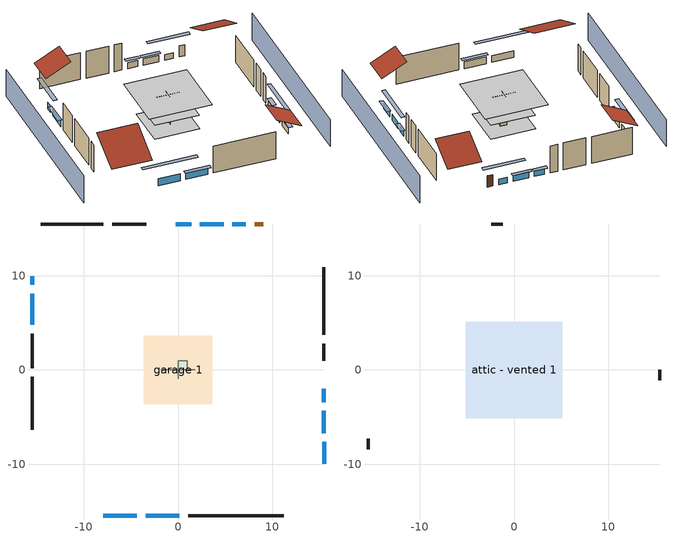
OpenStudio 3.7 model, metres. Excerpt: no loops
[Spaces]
garage 1
 floor foundation (Slab1 construction): -3.66,-3.66 -3.66,3.66 3.66,3.66 3.66,-3.66 z0
 wall outside (Wall1 construction): -15.5,3.85 -15.5,0.19 z0:4.88
 wall outside (Wall2 construction): -3.35,15.5 -7,15.5 z0:4.88
 wall outside (Wall12 construction): 15.5,0.97 15.5,2.8 z0:4.88
 wall to conditioned space 1 (Wall5 construction Reversed): -1.83,0 1.83,0 z0:4.88
 wall to conditioned space 1 (Wall6 construction Reversed): 0,-0.91 0,0.91 z0:4.88
conditioned space 1
 floor to garage 1 (Floor2 construction): -3.66,-3.66 -3.66,3.66 3.66,3.66 3.66,-3.66 z0
 floor foundation (Slab2 construction): -3.61,-3.61 -3.61,3.61 3.61,3.61 3.61,-3.61 z0
 floor adiabatic (AdiabaticFloorConstruction): -3.61,-3.61 -3.61,3.61 3.61,3.61 3.61,-3.61 z2.44
 wall outside (Wall3 construction): 1.07,-15.5 11.2,-15.5 z0:4.88
 wall outside (Wall4 construction): -15.5,-0.73 -15.5,-6.36 z0:4.88
 wall outside (Wall7 construction): -7.93,15.5 -14.57,15.5 z0:4.88
 wall outside (Wall8 construction): 15.5,3.73 15.5,10.91 z0:4.88
 wall outside (AdiabaticWallConstruction): -7.93,-15.5 -4.36,-15.5 / -3.43,-15.5 0.14,-15.5 z0:1.22; -15.5,9.96 -15.5,9.05 z0:1.19; -15.5,8.12 -15.5,4.78 / 4.85,15.5 2.31,15.5 z0:1.13; 7.2,15.5 5.77,15.5 z0:0.98; 1.38,15.5 -0.26,15.5 z0:1.1; 15.5,-6.69 15.5,-4.35 / 15.5,-9.96 15.5,-7.62 z0:1.04; 15.5,-3.42 15.5,-2.01 z0:0.95
 wall outside (AdiabaticWallConstruction 1): 9.04,15.5 8.12,15.5 z0:2.03
 window (WindowConstruction): -7.93,-15.5 -4.36,-15.5 z0:1.22
 window (WindowConstruction 1): -3.43,-15.5 0.14,-15.5 z0:1.22
 window (WindowConstruction 2): -15.5,9.96 -15.5,9.05 z0:1.19
 window (WindowConstruction 3): -15.5,8.12 -15.5,4.78 z0:1.13
 window (WindowConstruction 4): 7.19,15.5 5.77,15.5 z0:0.98
 window (WindowConstruction 5): 4.85,15.5 2.31,15.5 z0:1.13
 window (WindowConstruction 6): 1.38,15.5 -0.25,15.5 z0:1.1
 window (WindowConstruction 7): 15.5,-6.69 15.5,-4.35 z0:1.04
 window (WindowConstruction 8): 15.5,-3.42 15.5,-2.01 z0:0.94
 window (WindowConstruction 9): 15.5,-9.96 15.5,-7.62 z0:1.04
 door (Door): 9.04,15.5 8.12,15.5 z0:2.03
 ceiling adiabatic (AdiabaticFloorConstruction): 3.61,-3.61 3.61,3.61 -3.61,3.61 -3.61,-3.61 z2.44
central ac and furnace airloop ret air space
 floor adiabatic (AdiabaticConst): 0,0 0,1 1,1 1,0 z0
 wall adiabatic (AdiabaticConst): 0,1 0,0 1,0 1,1 0,1 z0:1
 ceiling adiabatic (AdiabaticConst): 1,0 1,1 0,1 0,0 z1
attic - vented 1
 floor to conditioned space 1 (Floor1 construction Reversed): -5.14,-5.14 -5.14,5.14 5.14,5.14 5.14,-5.14 z4.88
 wall outside (Wall9 construction): -15.5,-7.29 -15.5,-8.41 z0:4.88
 wall outside (Wall10 construction): 15.5,-1.08 15.5,0.05 z0:4.88
 wall outside (Wall11 construction): -1.18,15.5 -2.42,15.5 z0:4.88
 roof outside (Roof1 construction): -8.86,-15.5,4.88 -8.86,-9.56,7.85 -15.5,-9.56,7.85 -15.5,-15.5,4.88
 roof outside (Roof2 construction): -15.5,10.89,4.88 -11.38,10.89,6.94 -11.38,15.5,6.94 -15.5,15.5,4.88
 roof outside (Roof3 construction): 15.5,-10.89,4.88 11.38,-10.89,6.94 11.38,-15.5,6.94 15.5,-15.5,4.88
 roof outside (Roof4 construction): 9.97,15.5,4.88 9.97,10.55,7.35 15.5,10.55,7.35 15.5,15.5,4.88
shading: 20.07,-15.5 20.07,15.5 / -20.07,15.5 -20.07,-15.5 z0:4.88; -1.62,-15.5 -10.68,-15.5 -10.68,-16.11 -1.62,-16.11 z3.96; 0.45,-15.5 -3.73,-15.5 -3.73,-16.11 0.45,-16.11 z1.52; -15.5,6.3 -15.5,12.7 -16.11,12.7 -16.11,6.3 z3.93; -15.5,4.48 -15.5,8.42 -16.11,8.42 -16.11,4.48 z1.43; 3.03,15.5 9.94,15.5 9.94,16.11 3.03,16.11 z3.72; 2,15.5 5.15,15.5 5.15,16.11 2,16.11 z1.43; -0.56,15.5 1.68,15.5 1.68,16.11 -0.56,16.11 z1.4; 15.5,-1.61 15.5,-9.44 16.11,-9.44 16.11,-1.61 z3.78; 15.5,-1.7 15.5,-3.73 16.11,-3.73 16.11,-1.7 z1.25; 15.5,-7.32 15.5,-10.27 16.11,-10.27 16.11,-7.32 z1.34
[Site]
Tallahassee Regional Ap  Isis_FL_USA: Latitude {deg}=30.38; Longitude {deg}=-84.37; Time Zone {hr}=-5; Elevation {m}=21; Terrain=Suburbs
[Site:GroundTemperature:Shallow]
16.3547, 15.0593, 14.9556, 15.5703, 18.038, 20.4943, 22.6237, 23.9727, 24.0873, 22.9901, 20.915, 18.5341
[Site:WaterMainsTemperature]
Calculation Method=Schedule; Temperature Schedule=mains temperature schedule
[Building]
Building 1
[Material] Roughness=Rough
Name | Thickness {m} | Conductivity {W/m-K} | Density {kg/m3} | Specific Heat {J/kg-K} | Thermal Absorptance | Solar Absorptance | Visible Absorptance
asphalt or fiberglass shingles | 0.00635 | 0.162714 | 1121.4 | 1465.45 | 0.9 | 0.85 | 0.85
roof rigid ins | 0.00281632 | 0.029427 | 32.04 | 1214.23 | 0.9 | 0.7 | 0.7
osb sheathing 0.5 in. | 0.0127 | 0.115458 | 512.64 | 1214.23 | 0.9 | 0.6 | 0.6
wood siding | 0.0254 | 0.102417 | 544.68 | 1172.36 | 0.9 | 0.85 | 0.85
osb sheathing 0.5 in. 1 | 0.0127 | 0.115458 | 512.64 | 1214.23 | 0.9 | 0.7 | 0.7
wall stud and cavity | 0.1397 | 0.727959 | 139.0536 | 1170.24 | 0.9 | 0.6 | 0.6
wall stud and cavity 1 | 0.1397 | 0.0782429 | 139.0536 | 1170.24 | 0.9 | 0.7 | 0.7
gypsum board | 0.0127 | 0.160291 | 801 | 837.4 | 0.9 | 0.6 | 0.6
wall rigid ins; wall rigid ins 1; interior horizontal ins; interior horizontal ins 1 | 0.051816 | 0.029427 | 32.04 | 1214.23
wall stud and cavity 2 | 0.1397 | 0.744709 | 139.0536 | 1170.24 | 0.9 | 0.7 | 0.7
ceiling loosefill ins | 0.254 | 0.0480833 | 16.02 | 1046.75 | 0.9 | 0.7 | 0.7
ceiling stud and cavity | 0.1397 | 0.104117 | 65.682 | 1177.47 | 0.9 | 0.7 | 0.7
floor stud and cavity | 0.1397 | 0.923637 | 92.3553 | 1139.71 | 0.9 | 0.7 | 0.7
osb sheathing 0.75 in. | 0.01905 | 0.115458 | 512.64 | 1214.23 | 0.9 | 0.7 | 0.7
floor covering | 0.0127 | 0.0433444 | 54.468 | 1339.84 | 0.9 | 0.6 | 0.6
interior vertical ins; interior vertical ins 1 | 0.025908 | 0.029427 | 32.04 | 1214.23
concrete 4.0 in. | 0.1016 | 1.803125 | 2242.8 | 837.4 | 0.9 | 0.7 | 0.7
floor covering 1 | 0.0127 | 0.0450781 | 54.468 | 1339.84 | 0.9 | 0.9 | 0.9
wood siding 1; wood siding 2 | 0.0254 | 0.102417 | 544.68 | 1172.36
wall rigid ins 2; floor rigid ins | 0.512978 | 0.029427 | 32.04 | 1214.23 | 0.9 | 0.7 | 0.7
wall stud and cavity 3 | 0.0889 | 0.380278 | 52.3479 | 1209.89 | 0.9 | 0.7 | 0.7
door material | 0.04445 | 0.0612267 | 512.64 | 1214.23 | 0.9 | 0.7 | 0.7
floor stud and cavity 1 | 0.1397 | 1.75129 | 37.0049 | 1207.88 | 0.9 | 0.7 | 0.7
wall stud and cavity 4 | 0.0889 | 0.391764 | 83.0341 | 1211.67 | 0.9 | 0.7 | 0.7
furniture material conditioned space 1; furniture material garage 1 | 0.1524 | 0.115458 | 640.8 | 1214.23 | 0.9 | 0.6 | 0.6
[Construction]
Roof1 construction; Roof2 construction; Roof3 construction; Roof4 construction: asphalt or fiberglass shingles, roof rigid ins, osb sheathing 0.5 in.
Wall1 construction; Wall2 construction; Wall9 construction; Wall10 construction; Wall11 construction; Wall12 construction: wood siding, osb sheathing 0.5 in. 1, wall stud and cavity
Wall3 construction; Wall4 construction; Wall7 construction; Wall8 construction: wood siding, osb sheathing 0.5 in. 1, wall stud and cavity 1, gypsum board
Wall5 construction Reversed: gypsum board, wall stud and cavity 2, osb sheathing 0.5 in. 1, wall rigid ins
Wall6 construction Reversed: gypsum board, wall stud and cavity 2, osb sheathing 0.5 in. 1, wall rigid ins 1
Floor1 construction Reversed: gypsum board, ceiling stud and cavity, ceiling loosefill ins
Floor2 construction: floor stud and cavity, osb sheathing 0.75 in., floor covering
Slab1 construction: concrete 4.0 in.
Slab2 construction: concrete 4.0 in., floor covering 1
WindowConstruction; WindowConstruction 1; WindowConstruction 2; WindowConstruction 3; WindowConstruction 4; WindowConstruction 5; WindowConstruction 6; WindowConstruction 7; WindowConstruction 8; WindowConstruction 9: WindowMaterial
AdiabaticWallConstruction: wood siding 1, wall rigid ins 2, wall stud and cavity 3, gypsum board
Door: door material
AdiabaticWallConstruction 1: wood siding 2, wall rigid ins 2, wall stud and cavity 3, gypsum board
AdiabaticFloorConstruction: floor stud and cavity 1, floor rigid ins, osb sheathing 0.75 in., floor covering
PartitionWallConstruction: gypsum board, wall stud and cavity 4, gypsum board
furniture construction conditioned space 1: furniture material conditioned space 1
furniture construction garage 1: furniture material garage 1
AdiabaticConst: Adiabatic
[WindowMaterial:SimpleGlazingSystem]
WindowMaterial: U-Factor {W/m2-K}=6.58648; Solar Heat Gain Coefficient=0.76
[Material:NoMass]
Adiabatic: Roughness=Rough; Thermal Resistance {m2-K/W}=176.1
[ThermalZone] Multiplier=1; Use Ideal Air Loads=No
Name | Volume {m3} | Thermostat
conditioned space | 384.656 | conditioned space temperature setpoint
attic - vented | 80.9188
garage | 130.484
central ac and furnace airloop ret air zone | 1
[Sizing:Zone] Zone Cooling Design Supply Air Temperature Input Method=SupplyAirTemperature; Zone Cooling Design Supply Air Temperature {C}=14; Zone Cooling Design Supply Air Temperature Difference {deltaC}=11.11; Zone Heating Design Supply Air Temperature Input Method=SupplyAirTemperature; Zone Heating Design Supply Air Temperature {C}=40; Zone Heating Design Supply Air Temperature Difference {deltaC}=11.11; Zone Cooling Design Supply Air Humidity Ratio {kg-H2O/kg-air}=0.0085; Zone Heating Design Supply Air Humidity Ratio {kg-H2O/kg-air}=0.008; Cooling Design Air Flow Method=DesignDay; Heating Design Air Flow Method=DesignDay; Account for Dedicated Outdoor Air System=No; Dedicated Outdoor Air System Control Strategy=NeutralSupplyAir; Dedicated Outdoor Air Low Setpoint Temperature for Design {C}=autosize; Dedicated Outdoor Air High Setpoint Temperature for Design {C}=autosize; Zone Load Sizing Method=Sensible Load Only No Latent Load; Zone Latent Cooling Design Supply Air Humidity Ratio Input Method=HumidityRatioDifference; Zone Cooling Design Supply Air Humidity Ratio Difference {kgWater/kgDryAir}=0.005; Zone Latent Heating Design Supply Air Humidity Ratio Input Method=HumidityRatioDifference; Zone Humidification Design Supply Air Humidity Ratio Difference {kgWater/kgDryAir}=0.005
attic - vented; central ac and furnace airloop ret air zone
[Space] Building Unit=Building Unit 1
Name | Thermal Zone | Volume {m3}
conditioned space 1 | conditioned space | 384.656
attic - vented 1 | attic - vented | 80.9188
garage 1 | garage | 130.484
central ac and furnace airloop ret air space | central ac and furnace airloop ret air zone
[ThermostatSetpoint:DualSetpoint]
conditioned space temperature setpoint: Heating Setpoint Temperature Schedule=heating setpoint; Cooling Setpoint Temperature Schedule=cooling setpoint
[Foundation:Kiva] Interior Horizontal Insulation Depth {m}=0; Interior Horizontal Insulation Width {m}=0.6096; Interior Vertical Insulation Depth {m}=0.1016; Wall Height Above Grade {m}=0.1016; Wall Depth Below Slab {m}=0.2032
Name | Initial Indoor Air Temperature {C} | Interior Horizontal Insulation Material | Interior Vertical Insulation Material
Foundation Kiva 1 | 16.3431 | interior horizontal ins | interior vertical ins
Foundation Kiva 2 | 22.2222 | interior horizontal ins 1 | interior vertical ins 1
[Foundation:Kiva:Settings]
Soil Conductivity {W/m-K}=1.9041; Soil Density {kg/m3}=1842.3; Soil Specific Heat {J/kg-K}=418.7; Ground Solar Absorptivity=0.9; Ground Thermal Absorptivity=0.9; Ground Surface Roughness {m}=0.03; Far-Field Width {m}=40; Deep-Ground Boundary Condition=ZeroFlux; Deep-Ground Depth {m}=40; Minimum Cell Dimension {m}=0.2; Maximum Cell Growth Coefficient=3; Simulation Timestep=Timestep
[SurfaceProperty:ExposedFoundationPerimeter] Exposed Perimeter Calculation Method=TotalExposedPerimeter
Name | Total Exposed Perimeter {m}
Slab1 | 18.288
Slab2 | 26.09088
[SurfaceProperty:IncidentSolarMultiplier] Incident Solar Multiplier=1; Incident Solar Multiplier Schedule=trans schedule winter=0.85 summer=0.7
Window1; Window2; Window3; Window4; Window5; Window6; Window7; Window8; Window9; Window10
[InternalMass:Definition] Design Level Calculation Method=SurfaceArea
Name | Construction | Surface Area {m2}
partition wall mass | PartitionWallConstruction | 157.749
furniture mass conditioned space 1 | furniture construction conditioned space 1 | 63.0997
furniture mass garage 1 | furniture construction garage 1 | 5.35122
[InternalMass] Multiplier=1
Name | Internal Mass Definition | Space or SpaceType
partition wall mass | partition wall mass | conditioned space 1
furniture mass conditioned space 1 | furniture mass conditioned space 1 | conditioned space 1
furniture mass garage 1 | furniture mass garage 1 | garage 1
[External:File]
External File 1: File=in.schedules.csv
[People:Definition]
occupants: Number of People Calculation Method=People; Number of People {people}=5; Fraction Radiant=0.314171; Sensible Heat Fraction=0.56303; Carbon Dioxide Generation Rate {m3/s-W}=0; Enable ASHRAE 55 Comfort Warnings=No; Mean Radiant Temperature Calculation Type=ZoneAveraged
[People]
occupants: People Definition=occupants; Space or SpaceType=conditioned space 1; Number of People Schedule=occupants; Activity Level Schedule=occupants activity schedule; Multiplier=1
[Fan:SystemModel]
central ac and furnace supply fan: Availability Schedule=Always On Discrete; Design Maximum Air Flow Rate {m3/s}=0.48233; Speed Control Method=Discrete; Electric Power Minimum Flow Rate Fraction=0.2; Design Pressure Rise {Pa}=595.935; Motor Efficiency=1; Motor In Air Stream Fraction=1; Design Electric Power Consumption {W}=autosize; Design Power Sizing Method=TotalEfficiencyAndPressure; Electric Power Per Unit Flow Rate {W/(m3/s)}=840; Electric Power Per Unit Flow Rate Per Unit Pressure {W-s/m3-Pa}=1.66667; Fan Total Efficiency=0.75; Motor Loss Radiative Fraction=0; Speed Flow Fraction 1=0.97456; Speed Electric Power Fraction 1=0.9256; Speed Flow Fraction 2=1; Speed Electric Power Fraction 2=1
[EnergyManagementSystem:Sensor]
Name | Output Variable or Output Meter Index Key | Output Variable or Output Meter
central_ac_and_furnace_supply_fan_s; central_ac_and_furnace_supply_fan_s_1 | central ac and furnace supply fan | Fan Electricity Energy
cool_season | cooling season schedule | Schedule Value
out_pb_s |  | Site Outdoor Air Barometric Pressure
out_wt_s |  | Site Outdoor Air Humidity Ratio
site_vw_s |  | Site Wind Speed
central_ac_and_furnace_airloop_Fan_RTF_s | central ac and furnace supply fan | Fan Runtime Fraction Speed 1
central_ac_and_furnace_airloop_Fan_RTF_s_1 | central ac and furnace supply fan | Fan Runtime Fraction Speed 2
central_ac_and_furnace_airloop_AH_MFR_s | Node 8 | System Node Mass Flow Rate
central_ac_and_furnace_airloop_AH_VFR_s | Node 8 | System Node Current Density Volume Flow Rate
central_ac_and_furnace_airloop_AH_Tout_s | Node 8 | System Node Temperature
central_ac_and_furnace_airloop_AH_Wout_s | Node 8 | System Node Humidity Ratio
[ElectricEquipment:Definition] Design Level Calculation Method=EquipmentLevel
Name | Design Level {W} | Fraction Latent | Fraction Radiant | Fraction Lost
ceiling fan | 30.7348 | 0 | 0.558 | 0
clothes washer | 256.394 | 0.03 | 0.162 | 0.7
clothes dryer | 6620.23 | 0.015 | 0.081 | 0.85
dishwasher | 708.431 | 0.3 | 0.18 | 0.4
fridge | 68.1859 | 0 | 0.6 | 0
cooking range | 1128.97 | 0.08 | 0.432 | 0.2
misc plug loads | 1397.02 | 0.021 | 0.558 | 0.049
misc permanent spa pump | 525.09 | 0 | 0 | 1
whole house fan; mech vent house fan | 0 | 0 | 0 | 1
mech vent house fan cfis | 0 | 0 | 0 | 0
mech vent range fan 0; mech vent bath fan 0 | 30 | 0 | 0 | 1
[ElectricEquipment] Space or SpaceType=conditioned space 1
Name | Electric Equipment Definition | Schedule
ceiling fan | ceiling fan | ceiling_fan
clothes washer | clothes washer | clothes_washer
clothes dryer | clothes dryer | clothes_dryer
dishwasher | dishwasher | dishwasher
fridge | fridge | fridge schedule
cooking range | cooking range | cooking_range
misc plug loads | misc plug loads | plug_loads_other
misc permanent spa pump | misc permanent spa pump | misc permanent spa pump schedule
whole house fan | whole house fan | Always On Discrete
mech vent house fan | mech vent house fan | mech vent house fan schedule
mech vent house fan cfis | mech vent house fan cfis | mech vent house fan cfis schedule
mech vent range fan 0 | mech vent range fan 0 | mech vent range fan 0 schedule
mech vent bath fan 0 | mech vent bath fan 0 | mech vent bath fan 0 schedule
[OtherEquipment:Definition] Design Level Calculation Method=EquipmentLevel
Name | Design Level {W} | Fraction Latent | Fraction Radiant | Fraction Lost
water heater energy adjustment1 | 0.01 | 0 | 0 | 1
water sensible | -1632.21 | 0 | 0.6 | 0
water latent | 1656.15 | 1 | 0 | 0
misc permanent spa heater | 1140.11 | 0 | 0 | 1
central_ac_and_furnace_airloop_0_SupSensLkToCond equip; central_ac_and_furnace_airloop_0_SupCondToLv equip; central_ac_and_furnace_airloop_0_RetCondToRP equip; central_ac_and_furnace_airloop_0_RetSensLkToRP equip; central_ac_and_furnace_airloop_0_SupCondToDZ equip; central_ac_and_furnace_airloop_0_RetCondToDZ equip; central_ac_and_furnace_airloop_0_SupSensLkToDZ equip; mech vent house fan sensible load equip | 0 | 0 | 0 | 0
central_ac_and_furnace_airloop_0_SupLatLkToCond equip; central_ac_and_furnace_airloop_0_RetLatLkToRP equip; central_ac_and_furnace_airloop_0_SupLatLkToDZ equip; mech vent house fan latent load equip | 0 | 1 | 0 | 0
[OtherEquipment]
Name | Other Equipment Definition | Space or SpaceType | Schedule | Fuel Type
water heater energy adjustment1 | water heater energy adjustment1 | garage 1 | Always On Discrete | NaturalGas
water sensible | water sensible | conditioned space 1 | hot_water_fixtures | None
water latent | water latent | conditioned space 1 | hot_water_fixtures | None
misc permanent spa heater | misc permanent spa heater | conditioned space 1 | misc permanent spa heater schedule | NaturalGas
central_ac_and_furnace_airloop_0_SupSensLkToCond equip | central_ac_and_furnace_airloop_0_SupSensLkToCond equip | conditioned space 1 | Always On Discrete | None
central_ac_and_furnace_airloop_0_SupLatLkToCond equip | central_ac_and_furnace_airloop_0_SupLatLkToCond equip | conditioned space 1 | Always On Discrete | None
central_ac_and_furnace_airloop_0_SupCondToLv equip | central_ac_and_furnace_airloop_0_SupCondToLv equip | conditioned space 1 | Always On Discrete | None
central_ac_and_furnace_airloop_0_RetCondToRP equip | central_ac_and_furnace_airloop_0_RetCondToRP equip | central ac and furnace airloop ret air space | Always On Discrete | None
central_ac_and_furnace_airloop_0_RetSensLkToRP equip | central_ac_and_furnace_airloop_0_RetSensLkToRP equip | central ac and furnace airloop ret air space | Always On Discrete | None
central_ac_and_furnace_airloop_0_RetLatLkToRP equip | central_ac_and_furnace_airloop_0_RetLatLkToRP equip | central ac and furnace airloop ret air space | Always On Discrete | None
central_ac_and_furnace_airloop_0_SupCondToDZ equip | central_ac_and_furnace_airloop_0_SupCondToDZ equip | attic - vented 1 | Always On Discrete | None
central_ac_and_furnace_airloop_0_RetCondToDZ equip | central_ac_and_furnace_airloop_0_RetCondToDZ equip | attic - vented 1 | Always On Discrete | None
central_ac_and_furnace_airloop_0_SupSensLkToDZ equip | central_ac_and_furnace_airloop_0_SupSensLkToDZ equip | attic - vented 1 | Always On Discrete | None
central_ac_and_furnace_airloop_0_SupLatLkToDZ equip | central_ac_and_furnace_airloop_0_SupLatLkToDZ equip | attic - vented 1 | Always On Discrete | None
mech vent house fan sensible load equip | mech vent house fan sensible load equip | conditioned space 1 | Always On Discrete | None
mech vent house fan latent load equip | mech vent house fan latent load equip | conditioned space 1 | Always On Discrete | None
[EnergyManagementSystem:Actuator]
Name | Actuated Component | Actuated Component Type | Actuated Component Control Type | Zone or Space
water_heater_ec_adj_act | water heater energy adjustment1 | OtherEquipment | Power Level | garage 1
central_ac_and_furnace_airloop_0_SupSensLkToCond_equip_act | central_ac_and_furnace_airloop_0_SupSensLkToCond equip | OtherEquipment | Power Level | conditioned space 1
central_ac_and_furnace_airloop_0_SupLatLkToCond_equip_act | central_ac_and_furnace_airloop_0_SupLatLkToCond equip | OtherEquipment | Power Level | conditioned space 1
central_ac_and_furnace_airloop_0_SupCondToLv_equip_act | central_ac_and_furnace_airloop_0_SupCondToLv equip | OtherEquipment | Power Level | conditioned space 1
central_ac_and_furnace_airloop_0_RetCondToRP_equip_act | central_ac_and_furnace_airloop_0_RetCondToRP equip | OtherEquipment | Power Level | central ac and furnace airloop ret air space
central_ac_and_furnace_airloop_0_RetSensLkToRP_equip_act | central_ac_and_furnace_airloop_0_RetSensLkToRP equip | OtherEquipment | Power Level | central ac and furnace airloop ret air space
central_ac_and_furnace_airloop_0_RetLatLkToRP_equip_act | central_ac_and_furnace_airloop_0_RetLatLkToRP equip | OtherEquipment | Power Level | central ac and furnace airloop ret air space
central_ac_and_furnace_airloop_0_SupCondToDZ_equip_act | central_ac_and_furnace_airloop_0_SupCondToDZ equip | OtherEquipment | Power Level | attic - vented 1
central_ac_and_furnace_airloop_0_RetCondToDZ_equip_act | central_ac_and_furnace_airloop_0_RetCondToDZ equip | OtherEquipment | Power Level | attic - vented 1
central_ac_and_furnace_airloop_0_SupSensLkToDZ_equip_act | central_ac_and_furnace_airloop_0_SupSensLkToDZ equip | OtherEquipment | Power Level | attic - vented 1
central_ac_and_furnace_airloop_0_SupLatLkToDZ_equip_act | central_ac_and_furnace_airloop_0_SupLatLkToDZ equip | OtherEquipment | Power Level | attic - vented 1
whole_house_fan_act | whole house fan | ElectricEquipment | Electricity Rate | conditioned space 1
mech_vent_house_fan_cfis_act | mech vent house fan cfis | ElectricEquipment | Electricity Rate | conditioned space 1
mech_vent_house_fan_sensible_load_equip_act | mech vent house fan sensible load equip | OtherEquipment | Power Level | conditioned space 1
mech_vent_house_fan_latent_load_equip_act | mech vent house fan latent load equip | OtherEquipment | Power Level | conditioned space 1
[WaterUse:Equipment:Definition]
Name | Peak Flow Rate {m3/s}
clothes washer | 1.1756e-05
dishwasher | 8.78591e-06
[Lights:Definition] Design Level Calculation Method=LightingLevel; Fraction Radiant=0.6; Fraction Visible=0.2; Return Air Fraction=0
Name | Lighting Level {W}
interior lighting | 334.509
garage lighting | 13.4354
[Lights] Fraction Replaceable=1
Name | Lights Definition | Space or SpaceType | Schedule
interior lighting | interior lighting | conditioned space 1 | lighting_interior
garage lighting | garage lighting | garage 1 | lighting_garage
[Exterior:Lights:Definition]
exterior lighting: Design Level {W}=16.7137
[Exterior:Lights]
exterior lighting: Exterior Lights Definition=exterior lighting; Schedule=exterior lighting schedule
[ZoneMixing] Schedule=Always On Continuous; Design Flow Rate Calculation Method=Flow/Zone; Design Flow Rate {m3/s}=0
Name | Zone or Space | Source Zone or Space
central_ac_and_furnace_airloop_0_ZoneMixDZToCond mix | conditioned space | attic - vented
central_ac_and_furnace_airloop_0_ZoneMixCondToDZ mix; whole house fan mix | attic - vented | conditioned space
[SpaceInfiltration:DesignFlowRate] Space or SpaceType=conditioned space 1; Schedule=Always On Discrete; Design Flow Rate Calculation Method=Flow/Space; Design Flow Rate {m3/s}=0
natural vent flow; whole house fan flow; infil flow
[SpaceInfiltration:EffectiveLeakageArea] Schedule=Always On Discrete
Name | Space or SpaceType | Effective Air Leakage Area {cm2} | Stack Coefficient | Wind Coefficient
infil|garage 1 | garage 1 | 543.675 | 0.000258295 | 6.19542e-05
infil|attic - vented 1 | attic - vented 1 | 3520.67 | 0.000545623 | 4.38393e-05
[BuildingUnit]
Building Unit 1
[Schedule:Ruleset]
Name | Default Day Schedule
heating setpoint | heating setpoint default day
cooling setpoint | cooling setpoint default day
trans schedule winter=0.85 summer=0.7 | trans schedule winter=0.85 summer=0.7 default day
fridge schedule | fridge schedule default day
exterior lighting schedule | exterior lighting schedule default day
misc permanent spa heater schedule | misc permanent spa heater schedule default day
misc permanent spa pump schedule | misc permanent spa pump schedule default day
mech vent range fan 0 schedule | mech vent range fan 0 schedule default day
mech vent bath fan 0 schedule | mech vent bath fan 0 schedule default day
[Schedule:Day]
heating setpoint default day; cooling setpoint default day; trans schedule winter=0.85 summer=0.7 default day; fridge schedule default day; exterior lighting schedule default day; misc permanent spa heater schedule default day; misc permanent spa pump schedule default day; mech vent range fan 0 schedule default day; mech vent bath fan 0 schedule default day: 24, 0, 0
heating setpoint allday1: 1, 0, 22.2222, 10, 0, 20.5556, 12, 0, 21.6667, 24, 0, 22.2222
cooling setpoint allday1: 3, 0, 22.2222, 10, 0, 21.1111, 12, 0, 21.6667, 24, 0, 22.2222
trans schedule winter=0.85 summer=0.7 allday1; trans schedule winter=0.85 summer=0.7 allday335: 24, 0, 0.85
trans schedule winter=0.85 summer=0.7 allday60: 24, 0, 0.7
fridge schedule allday1; fridge schedule allday12: 1, 0, 0.610949, 2, 0, 0.595675, 3, 0, 0.580401, 4, 0, 0.565128, 6, 0, 0.549854, 7, 0, 0.580401, 8, 0, 0.610949, 10, 0, 0.626223, 12, 0, 0.610949, 15, 0, 0.641496, 16, 0, 0.626223, 17, 0, 0.672044, 18, 0, 0.733139, 19, 0, 0.763686, 20, 0, 0.733139, 21, 0, 0.717865, 22, 0, 0.702591, 23, 0, 0.672044, 24, 0, 0.626223
fridge schedule allday2: 1, 0, 0.609489, 2, 0, 0.594252, 3, 0, 0.579015, 4, 0, 0.563777, 6, 0, 0.54854, 7, 0, 0.579015, 8, 0, 0.609489, 10, 0, 0.624726, 12, 0, 0.609489, 15, 0, 0.639964, 16, 0, 0.624726, 17, 0, 0.670438, 18, 0, 0.731387, 19, 0, 0.761861, 20, 0, 0.731387, 21, 0, 0.71615, 22, 0, 0.700912, 23, 0, 0.670438, 24, 0, 0.624726
fridge schedule allday3: 1, 0, 0.791241, 2, 0, 0.77146, 3, 0, 0.751679, 4, 0, 0.731898, 6, 0, 0.712117, 7, 0, 0.751679, 8, 0, 0.791241, 10, 0, 0.811022, 12, 0, 0.791241, 15, 0, 0.830803, 16, 0, 0.811022, 17, 0, 0.870365, 18, 0, 0.949489, 19, 0, 0.989051, 20, 0, 0.949489, 21, 0, 0.929708, 22, 0, 0.909927, 23, 0, 0.870365, 24, 0, 0.811022
fridge schedule allday6: 1, 0, 0.8, 2, 0, 0.78, 3, 0, 0.76, 4, 0, 0.74, 6, 0, 0.72, 7, 0, 0.76, 8, 0, 0.8, 10, 0, 0.82, 12, 0, 0.8, 15, 0, 0.84, 16, 0, 0.82, 17, 0, 0.88, 18, 0, 0.96, 19, 0, 1, 20, 0, 0.96, 21, 0, 0.94, 22, 0, 0.92, 23, 0, 0.88, 24, 0, 0.82
fridge schedule allday10: 1, 0, 0.679562, 2, 0, 0.662573, 3, 0, 0.645584, 4, 0, 0.628595, 6, 0, 0.611606, 7, 0, 0.645584, 8, 0, 0.679562, 10, 0, 0.696551, 12, 0, 0.679562, 15, 0, 0.71354, 16, 0, 0.696551, 17, 0, 0.747518, 18, 0, 0.815474, 19, 0, 0.849453, 20, 0, 0.815474, 21, 0, 0.798485, 22, 0, 0.781496, 23, 0, 0.747518, 24, 0, 0.696551
fridge schedule allday11: 1, 0, 0.675182, 2, 0, 0.658303, 3, 0, 0.641423, 4, 0, 0.624544, 6, 0, 0.607664, 7, 0, 0.641423, 8, 0, 0.675182, 10, 0, 0.692062, 12, 0, 0.675182, 15, 0, 0.708942, 16, 0, 0.692062, 17, 0, 0.742701, 18, 0, 0.810219, 19, 0, 0.843978, 20, 0, 0.810219, 21, 0, 0.793339, 22, 0, 0.77646, 23, 0, 0.742701, 24, 0, 0.692062
exterior lighting schedule weekday1; exterior lighting schedule weekday12: 5, 0, 0.434959, 6, 0, 0.349858, 7, 0, 0.330947, 8, 0, 0.321491, 9, 0, 0.312035, 10, 0, 0.264757, 11, 0, 0.208024, 12, 0, 0.141834, 13, 0, 0.113467, 15, 0, 0.104012, 16, 0, 0.113467, 17, 0, 0.179657, 18, 0, 0.349858, 19, 0, 0.463325, 20, 0, 0.614615, 21, 0, 0.860461, 22, 0, 0.99284, 23, 0, 0.860461, 24, 0, 0.595704
exterior lighting schedule weekend1; exterior lighting schedule weekend12: 2, 0, 0.434959, 4, 0, 0.425503, 5, 0, 0.434959, 6, 0, 0.425503, 7, 0, 0.416047, 8, 0, 0.38768, 9, 0, 0.340402, 10, 0, 0.283669, 11, 0, 0.226935, 12, 0, 0.15129, 13, 0, 0.113467, 15, 0, 0.104012, 16, 0, 0.113467, 17, 0, 0.179657, 18, 0, 0.359314, 19, 0, 0.45387, 20, 0, 0.567337, 21, 0, 0.784816, 22, 0, 0.926651, 23, 0, 0.803728, 24, 0, 0.557882
exterior lighting schedule weekday2: 5, 0, 0.438095, 6, 0, 0.352381, 7, 0, 0.333333, 8, 0, 0.32381, 9, 0, 0.314286, 10, 0, 0.266667, 11, 0, 0.209524, 12, 0, 0.142857, 13, 0, 0.114286, 15, 0, 0.104762, 16, 0, 0.114286, 17, 0, 0.180952, 18, 0, 0.352381, 19, 0, 0.466667, 20, 0, 0.619048, 21, 0, 0.866667, 22, 0, 1, 23, 0, 0.866667, 24, 0, 0.6
exterior lighting schedule weekend2: 2, 0, 0.438095, 4, 0, 0.428571, 5, 0, 0.438095, 6, 0, 0.428571, 7, 0, 0.419048, 8, 0, 0.390476, 9, 0, 0.342857, 10, 0, 0.285714, 11, 0, 0.228571, 12, 0, 0.152381, 13, 0, 0.114286, 15, 0, 0.104762, 16, 0, 0.114286, 17, 0, 0.180952, 18, 0, 0.361905, 19, 0, 0.457143, 20, 0, 0.571429, 21, 0, 0.790476, 22, 0, 0.933333, 23, 0, 0.809524, 24, 0, 0.561905
exterior lighting schedule weekday3; exterior lighting schedule weekday5: 5, 0, 0.346085, 6, 0, 0.278373, 7, 0, 0.263325, 8, 0, 0.255802, 9, 0, 0.248278, 10, 0, 0.21066, 11, 0, 0.165519, 12, 0, 0.112854, 13, 0, 0.090283, 15, 0, 0.0827594, 16, 0, 0.090283, 17, 0, 0.142948, 18, 0, 0.278373, 19, 0, 0.368656, 20, 0, 0.489033, 21, 0, 0.684646, 22, 0, 0.789976, 23, 0, 0.684646, 24, 0, 0.473986
exterior lighting schedule weekend3; exterior lighting schedule weekend5: 2, 0, 0.346085, 4, 0, 0.338561, 5, 0, 0.346085, 6, 0, 0.338561, 7, 0, 0.331038, 8, 0, 0.308467, 9, 0, 0.270849, 10, 0, 0.225707, 11, 0, 0.180566, 12, 0, 0.120377, 13, 0, 0.090283, 15, 0, 0.0827594, 16, 0, 0.090283, 17, 0, 0.142948, 18, 0, 0.285896, 19, 0, 0.361132, 20, 0, 0.451415, 21, 0, 0.624457, 22, 0, 0.737311, 23, 0, 0.639504, 24, 0, 0.443891
exterior lighting schedule weekday4: 5, 0, 0.344691, 6, 0, 0.277251, 7, 0, 0.262265, 8, 0, 0.254771, 9, 0, 0.247278, 10, 0, 0.209812, 11, 0, 0.164852, 12, 0, 0.112399, 13, 0, 0.0899193, 15, 0, 0.082426, 16, 0, 0.0899193, 17, 0, 0.142372, 18, 0, 0.277251, 19, 0, 0.367171, 20, 0, 0.487063, 21, 0, 0.681888, 22, 0, 0.786794, 23, 0, 0.681888, 24, 0, 0.472076
exterior lighting schedule weekend4: 2, 0, 0.344691, 4, 0, 0.337197, 5, 0, 0.344691, 6, 0, 0.337197, 7, 0, 0.329704, 8, 0, 0.307224, 9, 0, 0.269758, 10, 0, 0.224798, 11, 0, 0.179839, 12, 0, 0.119892, 13, 0, 0.0899193, 15, 0, 0.082426, 16, 0, 0.0899193, 17, 0, 0.142372, 18, 0, 0.284744, 19, 0, 0.359677, 20, 0, 0.449597, 21, 0, 0.621942, 22, 0, 0.734341, 23, 0, 0.636928, 24, 0, 0.442103
exterior lighting schedule weekday6; exterior lighting schedule weekday9: 5, 0, 0.28823, 6, 0, 0.231837, 7, 0, 0.219305, 8, 0, 0.213039, 9, 0, 0.206773, 10, 0, 0.175444, 11, 0, 0.137849, 12, 0, 0.093988, 13, 0, 0.0751904, 15, 0, 0.0689245, 16, 0, 0.0751904, 17, 0, 0.119051, 18, 0, 0.231837, 19, 0, 0.307027, 20, 0, 0.407281, 21, 0, 0.570194, 22, 0, 0.657916, 23, 0, 0.570194, 24, 0, 0.394749
exterior lighting schedule weekend6; exterior lighting schedule weekend9: 2, 0, 0.28823, 4, 0, 0.281964, 5, 0, 0.28823, 6, 0, 0.281964, 7, 0, 0.275698, 8, 0, 0.2569, 9, 0, 0.225571, 10, 0, 0.187976, 11, 0, 0.150381, 12, 0, 0.100254, 13, 0, 0.0751904, 15, 0, 0.0689245, 16, 0, 0.0751904, 17, 0, 0.119051, 18, 0, 0.238103, 19, 0, 0.300761, 20, 0, 0.375952, 21, 0, 0.520067, 22, 0, 0.614055, 23, 0, 0.532598, 24, 0, 0.369686
exterior lighting schedule weekday7: 5, 0, 0.286139, 6, 0, 0.230155, 7, 0, 0.217714, 8, 0, 0.211494, 9, 0, 0.205273, 10, 0, 0.174171, 11, 0, 0.136849, 12, 0, 0.0933061, 13, 0, 0.0746448, 15, 0, 0.0684244, 16, 0, 0.0746448, 17, 0, 0.118188, 18, 0, 0.230155, 19, 0, 0.3048, 20, 0, 0.404326, 21, 0, 0.566057, 22, 0, 0.653142, 23, 0, 0.566057, 24, 0, 0.391885
exterior lighting schedule weekend7: 2, 0, 0.286139, 4, 0, 0.279918, 5, 0, 0.286139, 6, 0, 0.279918, 7, 0, 0.273698, 8, 0, 0.255037, 9, 0, 0.223935, 10, 0, 0.186612, 11, 0, 0.14929, 12, 0, 0.0995265, 13, 0, 0.0746448, 15, 0, 0.0684244, 16, 0, 0.0746448, 17, 0, 0.118188, 18, 0, 0.236375, 19, 0, 0.298579, 20, 0, 0.373224, 21, 0, 0.516294, 22, 0, 0.6096, 23, 0, 0.528734, 24, 0, 0.367004
exterior lighting schedule weekday10: 5, 0, 0.345039, 6, 0, 0.277532, 7, 0, 0.26253, 8, 0, 0.255029, 9, 0, 0.247528, 10, 0, 0.210024, 11, 0, 0.165019, 12, 0, 0.112513, 13, 0, 0.0900102, 15, 0, 0.0825094, 16, 0, 0.0900102, 17, 0, 0.142516, 18, 0, 0.277532, 19, 0, 0.367542, 20, 0, 0.487555, 21, 0, 0.682578, 22, 0, 0.787589, 23, 0, 0.682578, 24, 0, 0.472554
exterior lighting schedule weekend10: 2, 0, 0.345039, 4, 0, 0.337538, 5, 0, 0.345039, 6, 0, 0.337538, 7, 0, 0.330038, 8, 0, 0.307535, 9, 0, 0.270031, 10, 0, 0.225026, 11, 0, 0.18002, 12, 0, 0.120014, 13, 0, 0.0900102, 15, 0, 0.0825094, 16, 0, 0.0900102, 17, 0, 0.142516, 18, 0, 0.285032, 19, 0, 0.360041, 20, 0, 0.450051, 21, 0, 0.622571, 22, 0, 0.735084, 23, 0, 0.637572, 24, 0, 0.44255
exterior lighting schedule weekday11: 5, 0, 0.343994, 6, 0, 0.276691, 7, 0, 0.261734, 8, 0, 0.254256, 9, 0, 0.246778, 10, 0, 0.209387, 11, 0, 0.164519, 12, 0, 0.112172, 13, 0, 0.0897375, 15, 0, 0.0822593, 16, 0, 0.0897375, 17, 0, 0.142084, 18, 0, 0.276691, 19, 0, 0.366428, 20, 0, 0.486078, 21, 0, 0.680509, 22, 0, 0.785203, 23, 0, 0.680509, 24, 0, 0.471122
exterior lighting schedule weekend11: 2, 0, 0.343994, 4, 0, 0.336516, 5, 0, 0.343994, 6, 0, 0.336516, 7, 0, 0.329037, 8, 0, 0.306603, 9, 0, 0.269212, 10, 0, 0.224344, 11, 0, 0.179475, 12, 0, 0.11965, 13, 0, 0.0897375, 15, 0, 0.0822593, 16, 0, 0.0897375, 17, 0, 0.142084, 18, 0, 0.284169, 19, 0, 0.35895, 20, 0, 0.448687, 21, 0, 0.620684, 22, 0, 0.732856, 23, 0, 0.63564, 24, 0, 0.441209
misc permanent spa heater schedule allday1; misc permanent spa heater schedule allday12: 1, 0, 0.145464, 2, 0, 0.175769, 3, 0, 0.145464, 4, 0, 0.175769, 5, 0, 0.284867, 6, 0, 0.406087, 7, 0, 0.345477, 9, 0, 0.145464, 10, 0, 0.115159, 11, 0, 0.090915, 14, 0, 0.084854, 15, 0, 0.145464, 16, 0, 0.351538, 17, 0, 0.763686, 18, 0, 0.739442, 19, 0, 0.412148, 20, 0, 0.369721, 21, 0, 0.309111, 22, 0, 0.260623, 24, 0, 0.145464
misc permanent spa heater schedule allday2: 1, 0, 0.145116, 2, 0, 0.175349, 3, 0, 0.145116, 4, 0, 0.175349, 5, 0, 0.284186, 6, 0, 0.405117, 7, 0, 0.344652, 9, 0, 0.145116, 10, 0, 0.114884, 11, 0, 0.0906978, 14, 0, 0.0846513, 15, 0, 0.145116, 16, 0, 0.350698, 17, 0, 0.761861, 18, 0, 0.737675, 19, 0, 0.411163, 20, 0, 0.368838, 21, 0, 0.308372, 22, 0, 0.26, 24, 0, 0.145116
misc permanent spa heater schedule allday3: 1, 0, 0.188391, 2, 0, 0.227639, 3, 0, 0.188391, 4, 0, 0.227639, 5, 0, 0.368932, 6, 0, 0.525924, 7, 0, 0.447428, 9, 0, 0.188391, 10, 0, 0.149143, 11, 0, 0.117744, 14, 0, 0.109895, 15, 0, 0.188391, 16, 0, 0.455277, 17, 0, 0.989051, 18, 0, 0.957653, 19, 0, 0.533774, 20, 0, 0.478826, 21, 0, 0.40033, 22, 0, 0.337533, 24, 0, 0.188391
misc permanent spa heater schedule allday6; misc permanent spa pump schedule allday6; misc permanent spa pump schedule allday9: 1, 0, 0.190476, 2, 0, 0.230159, 3, 0, 0.190476, 4, 0, 0.230159, 5, 0, 0.373016, 6, 0, 0.531746, 7, 0, 0.452381, 9, 0, 0.190476, 10, 0, 0.150794, 11, 0, 0.119048, 14, 0, 0.111111, 15, 0, 0.190476, 16, 0, 0.460317, 17, 0, 1, 18, 0, 0.968254, 19, 0, 0.539683, 20, 0, 0.484127, 21, 0, 0.404762, 22, 0, 0.34127, 24, 0, 0.190476
misc permanent spa heater schedule allday10: 1, 0, 0.1618, 2, 0, 0.195509, 3, 0, 0.1618, 4, 0, 0.195509, 5, 0, 0.316859, 6, 0, 0.451693, 7, 0, 0.384276, 9, 0, 0.1618, 10, 0, 0.128092, 11, 0, 0.101125, 14, 0, 0.0943836, 15, 0, 0.1618, 16, 0, 0.391018, 17, 0, 0.849453, 18, 0, 0.822486, 19, 0, 0.458435, 20, 0, 0.411243, 21, 0, 0.343826, 22, 0, 0.289893, 24, 0, 0.1618
misc permanent spa heater schedule allday11: 1, 0, 0.160758, 2, 0, 0.194249, 3, 0, 0.160758, 4, 0, 0.194249, 5, 0, 0.314817, 6, 0, 0.448782, 7, 0, 0.3818, 9, 0, 0.160758, 10, 0, 0.127267, 11, 0, 0.100474, 14, 0, 0.0937753, 15, 0, 0.160758, 16, 0, 0.388498, 17, 0, 0.843978, 18, 0, 0.817185, 19, 0, 0.45548, 20, 0, 0.408593, 21, 0, 0.34161, 22, 0, 0.288024, 24, 0, 0.160758
misc permanent spa pump schedule allday1; misc permanent spa pump schedule allday3; misc permanent spa pump schedule allday5; misc permanent spa pump schedule allday10; misc permanent spa pump schedule allday12: 1, 0, 0.151232, 2, 0, 0.182738, 3, 0, 0.151232, 4, 0, 0.182738, 5, 0, 0.296162, 6, 0, 0.422188, 7, 0, 0.359175, 9, 0, 0.151232, 10, 0, 0.119725, 11, 0, 0.0945197, 14, 0, 0.0882184, 15, 0, 0.151232, 16, 0, 0.365476, 17, 0, 0.793966, 18, 0, 0.76876, 19, 0, 0.428489, 20, 0, 0.38438, 21, 0, 0.321367, 22, 0, 0.270956, 24, 0, 0.151232
misc permanent spa pump schedule allday2: 1, 0, 0.152381, 2, 0, 0.184127, 3, 0, 0.152381, 4, 0, 0.184127, 5, 0, 0.298413, 6, 0, 0.425397, 7, 0, 0.361905, 9, 0, 0.152381, 10, 0, 0.120635, 11, 0, 0.0952381, 14, 0, 0.0888889, 15, 0, 0.152381, 16, 0, 0.368254, 17, 0, 0.8, 18, 0, 0.774603, 19, 0, 0.431746, 20, 0, 0.387302, 21, 0, 0.32381, 22, 0, 0.273016, 24, 0, 0.152381
misc permanent spa pump schedule allday4; misc permanent spa pump schedule allday11: 1, 0, 0.150246, 2, 0, 0.181548, 3, 0, 0.150246, 4, 0, 0.181548, 5, 0, 0.294232, 6, 0, 0.419438, 7, 0, 0.356835, 9, 0, 0.150246, 10, 0, 0.118945, 11, 0, 0.0939039, 14, 0, 0.0876437, 15, 0, 0.150246, 16, 0, 0.363095, 17, 0, 0.788793, 18, 0, 0.763752, 19, 0, 0.425698, 20, 0, 0.381876, 21, 0, 0.319273, 22, 0, 0.269191, 24, 0, 0.150246
misc permanent spa pump schedule allday7: 1, 0, 0.190148, 2, 0, 0.229762, 3, 0, 0.190148, 4, 0, 0.229762, 5, 0, 0.372373, 6, 0, 0.530829, 7, 0, 0.451601, 9, 0, 0.190148, 10, 0, 0.150534, 11, 0, 0.118842, 14, 0, 0.11092, 15, 0, 0.190148, 16, 0, 0.459524, 17, 0, 0.998276, 18, 0, 0.966585, 19, 0, 0.538752, 20, 0, 0.483292, 21, 0, 0.404064, 22, 0, 0.340681, 24, 0, 0.190148
mech vent range fan 0 schedule allday1: 18, 0, 0, 19, 0, 1, 24, 0, 0
mech vent bath fan 0 schedule allday1: 3, 0, 0, 4, 0, 1, 24, 0, 0
[Schedule:Rule] Date Specification Type=DateRange; Start Day=1
Name | Schedule Ruleset | Rule Order | Day Schedule | Apply Sunday | Apply Monday | Apply Tuesday | Apply Wednesday | Apply Thursday | Apply Friday | Apply Saturday | Start Month | End Month | End Day
heating setpoint allday ruleset1 | heating setpoint | 0 | heating setpoint allday1 | Yes | Yes | Yes | Yes | Yes | Yes | Yes | 1 | 12 | 31
cooling setpoint allday ruleset1 | cooling setpoint | 0 | cooling setpoint allday1 | Yes | Yes | Yes | Yes | Yes | Yes | Yes | 1 | 12 | 31
trans schedule winter=0.85 summer=0.7 allday ruleset1 | trans schedule winter=0.85 summer=0.7 | 2 | trans schedule winter=0.85 summer=0.7 allday1 | Yes | Yes | Yes | Yes | Yes | Yes | Yes | 1 | 2 | 28
trans schedule winter=0.85 summer=0.7 allday ruleset60 | trans schedule winter=0.85 summer=0.7 | 1 | trans schedule winter=0.85 summer=0.7 allday60 | Yes | Yes | Yes | Yes | Yes | Yes | Yes | 3 | 11 | 30
trans schedule winter=0.85 summer=0.7 allday ruleset335 | trans schedule winter=0.85 summer=0.7 | 0 | trans schedule winter=0.85 summer=0.7 allday335 | Yes | Yes | Yes | Yes | Yes | Yes | Yes | 12 | 12 | 31
fridge schedule allday ruleset1 | fridge schedule | 6 | fridge schedule allday1 | Yes | Yes | Yes | Yes | Yes | Yes | Yes | 1 | 1 | 31
fridge schedule allday ruleset2 | fridge schedule | 5 | fridge schedule allday2 | Yes | Yes | Yes | Yes | Yes | Yes | Yes | 2 | 2 | 28
fridge schedule allday ruleset3 | fridge schedule | 4 | fridge schedule allday3 | Yes | Yes | Yes | Yes | Yes | Yes | Yes | 3 | 5 | 31
fridge schedule allday ruleset6 | fridge schedule | 3 | fridge schedule allday6 | Yes | Yes | Yes | Yes | Yes | Yes | Yes | 6 | 9 | 30
fridge schedule allday ruleset10 | fridge schedule | 2 | fridge schedule allday10 | Yes | Yes | Yes | Yes | Yes | Yes | Yes | 10 | 10 | 31
fridge schedule allday ruleset11 | fridge schedule | 1 | fridge schedule allday11 | Yes | Yes | Yes | Yes | Yes | Yes | Yes | 11 | 11 | 30
fridge schedule allday ruleset12 | fridge schedule | 0 | fridge schedule allday12 | Yes | Yes | Yes | Yes | Yes | Yes | Yes | 12 | 12 | 31
exterior lighting schedule weekday ruleset1 | exterior lighting schedule | 21 | exterior lighting schedule weekday1 |  | Yes | Yes | Yes | Yes | Yes |  | 1 | 1 | 31
exterior lighting schedule weekend ruleset1 | exterior lighting schedule | 20 | exterior lighting schedule weekend1 | Yes |  |  |  |  |  | Yes | 1 | 1 | 31
exterior lighting schedule weekday ruleset2 | exterior lighting schedule | 19 | exterior lighting schedule weekday2 |  | Yes | Yes | Yes | Yes | Yes |  | 2 | 2 | 28
exterior lighting schedule weekend ruleset2 | exterior lighting schedule | 18 | exterior lighting schedule weekend2 | Yes |  |  |  |  |  | Yes | 2 | 2 | 28
exterior lighting schedule weekday ruleset3 | exterior lighting schedule | 17 | exterior lighting schedule weekday3 |  | Yes | Yes | Yes | Yes | Yes |  | 3 | 3 | 31
exterior lighting schedule weekend ruleset3 | exterior lighting schedule | 16 | exterior lighting schedule weekend3 | Yes |  |  |  |  |  | Yes | 3 | 3 | 31
exterior lighting schedule weekday ruleset4 | exterior lighting schedule | 15 | exterior lighting schedule weekday4 |  | Yes | Yes | Yes | Yes | Yes |  | 4 | 4 | 30
exterior lighting schedule weekend ruleset4 | exterior lighting schedule | 14 | exterior lighting schedule weekend4 | Yes |  |  |  |  |  | Yes | 4 | 4 | 30
exterior lighting schedule weekday ruleset5 | exterior lighting schedule | 13 | exterior lighting schedule weekday5 |  | Yes | Yes | Yes | Yes | Yes |  | 5 | 5 | 31
exterior lighting schedule weekend ruleset5 | exterior lighting schedule | 12 | exterior lighting schedule weekend5 | Yes |  |  |  |  |  | Yes | 5 | 5 | 31
exterior lighting schedule weekday ruleset6 | exterior lighting schedule | 11 | exterior lighting schedule weekday6 |  | Yes | Yes | Yes | Yes | Yes |  | 6 | 6 | 30
exterior lighting schedule weekend ruleset6 | exterior lighting schedule | 10 | exterior lighting schedule weekend6 | Yes |  |  |  |  |  | Yes | 6 | 6 | 30
exterior lighting schedule weekday ruleset7 | exterior lighting schedule | 9 | exterior lighting schedule weekday7 |  | Yes | Yes | Yes | Yes | Yes |  | 7 | 8 | 31
exterior lighting schedule weekend ruleset7 | exterior lighting schedule | 8 | exterior lighting schedule weekend7 | Yes |  |  |  |  |  | Yes | 7 | 8 | 31
exterior lighting schedule weekday ruleset9 | exterior lighting schedule | 7 | exterior lighting schedule weekday9 |  | Yes | Yes | Yes | Yes | Yes |  | 9 | 9 | 30
exterior lighting schedule weekend ruleset9 | exterior lighting schedule | 6 | exterior lighting schedule weekend9 | Yes |  |  |  |  |  | Yes | 9 | 9 | 30
exterior lighting schedule weekday ruleset10 | exterior lighting schedule | 5 | exterior lighting schedule weekday10 |  | Yes | Yes | Yes | Yes | Yes |  | 10 | 10 | 31
exterior lighting schedule weekend ruleset10 | exterior lighting schedule | 4 | exterior lighting schedule weekend10 | Yes |  |  |  |  |  | Yes | 10 | 10 | 31
exterior lighting schedule weekday ruleset11 | exterior lighting schedule | 3 | exterior lighting schedule weekday11 |  | Yes | Yes | Yes | Yes | Yes |  | 11 | 11 | 30
exterior lighting schedule weekend ruleset11 | exterior lighting schedule | 2 | exterior lighting schedule weekend11 | Yes |  |  |  |  |  | Yes | 11 | 11 | 30
exterior lighting schedule weekday ruleset12 | exterior lighting schedule | 1 | exterior lighting schedule weekday12 |  | Yes | Yes | Yes | Yes | Yes |  | 12 | 12 | 31
exterior lighting schedule weekend ruleset12 | exterior lighting schedule | 0 | exterior lighting schedule weekend12 | Yes |  |  |  |  |  | Yes | 12 | 12 | 31
misc permanent spa heater schedule allday ruleset1 | misc permanent spa heater schedule | 6 | misc permanent spa heater schedule allday1 | Yes | Yes | Yes | Yes | Yes | Yes | Yes | 1 | 1 | 31
misc permanent spa heater schedule allday ruleset2 | misc permanent spa heater schedule | 5 | misc permanent spa heater schedule allday2 | Yes | Yes | Yes | Yes | Yes | Yes | Yes | 2 | 2 | 28
misc permanent spa heater schedule allday ruleset3 | misc permanent spa heater schedule | 4 | misc permanent spa heater schedule allday3 | Yes | Yes | Yes | Yes | Yes | Yes | Yes | 3 | 5 | 31
misc permanent spa heater schedule allday ruleset6 | misc permanent spa heater schedule | 3 | misc permanent spa heater schedule allday6 | Yes | Yes | Yes | Yes | Yes | Yes | Yes | 6 | 9 | 30
misc permanent spa heater schedule allday ruleset10 | misc permanent spa heater schedule | 2 | misc permanent spa heater schedule allday10 | Yes | Yes | Yes | Yes | Yes | Yes | Yes | 10 | 10 | 31
misc permanent spa heater schedule allday ruleset11 | misc permanent spa heater schedule | 1 | misc permanent spa heater schedule allday11 | Yes | Yes | Yes | Yes | Yes | Yes | Yes | 11 | 11 | 30
misc permanent spa heater schedule allday ruleset12 | misc permanent spa heater schedule | 0 | misc permanent spa heater schedule allday12 | Yes | Yes | Yes | Yes | Yes | Yes | Yes | 12 | 12 | 31
misc permanent spa pump schedule allday ruleset1 | misc permanent spa pump schedule | 10 | misc permanent spa pump schedule allday1 | Yes | Yes | Yes | Yes | Yes | Yes | Yes | 1 | 1 | 31
misc permanent spa pump schedule allday ruleset2 | misc permanent spa pump schedule | 9 | misc permanent spa pump schedule allday2 | Yes | Yes | Yes | Yes | Yes | Yes | Yes | 2 | 2 | 28
misc permanent spa pump schedule allday ruleset3 | misc permanent spa pump schedule | 8 | misc permanent spa pump schedule allday3 | Yes | Yes | Yes | Yes | Yes | Yes | Yes | 3 | 3 | 31
misc permanent spa pump schedule allday ruleset4 | misc permanent spa pump schedule | 7 | misc permanent spa pump schedule allday4 | Yes | Yes | Yes | Yes | Yes | Yes | Yes | 4 | 4 | 30
misc permanent spa pump schedule allday ruleset5 | misc permanent spa pump schedule | 6 | misc permanent spa pump schedule allday5 | Yes | Yes | Yes | Yes | Yes | Yes | Yes | 5 | 5 | 31
misc permanent spa pump schedule allday ruleset6 | misc permanent spa pump schedule | 5 | misc permanent spa pump schedule allday6 | Yes | Yes | Yes | Yes | Yes | Yes | Yes | 6 | 6 | 30
misc permanent spa pump schedule allday ruleset7 | misc permanent spa pump schedule | 4 | misc permanent spa pump schedule allday7 | Yes | Yes | Yes | Yes | Yes | Yes | Yes | 7 | 8 | 31
misc permanent spa pump schedule allday ruleset9 | misc permanent spa pump schedule | 3 | misc permanent spa pump schedule allday9 | Yes | Yes | Yes | Yes | Yes | Yes | Yes | 9 | 9 | 30
misc permanent spa pump schedule allday ruleset10 | misc permanent spa pump schedule | 2 | misc permanent spa pump schedule allday10 | Yes | Yes | Yes | Yes | Yes | Yes | Yes | 10 | 10 | 31
misc permanent spa pump schedule allday ruleset11 | misc permanent spa pump schedule | 1 | misc permanent spa pump schedule allday11 | Yes | Yes | Yes | Yes | Yes | Yes | Yes | 11 | 11 | 30
misc permanent spa pump schedule allday ruleset12 | misc permanent spa pump schedule | 0 | misc permanent spa pump schedule allday12 | Yes | Yes | Yes | Yes | Yes | Yes | Yes | 12 | 12 | 31
mech vent range fan 0 schedule allday ruleset1 | mech vent range fan 0 schedule | 0 | mech vent range fan 0 schedule allday1 | Yes | Yes | Yes | Yes | Yes | Yes | Yes | 1 | 12 | 31
mech vent bath fan 0 schedule allday ruleset1 | mech vent bath fan 0 schedule | 0 | mech vent bath fan 0 schedule allday1 | Yes | Yes | Yes | Yes | Yes | Yes | Yes | 1 | 12 | 31
[Schedule:File] External File=External File 1; Rows to Skip at Top=1; Number of Hours of Data=8760; Minutes per Item=15; Translate File With Relative Path=Yes
Name | Column Number
occupants | 1
ceiling_fan | 8
clothes_washer | 6
clothes_dryer | 7
dishwasher | 5
cooking_range | 4
hot_water_fixtures | 13
plug_loads_other | 9
lighting_interior | 2
lighting_garage | 3
[Schedule:Constant]
Name | Value
occupants activity schedule | 117.228
Always On Discrete; Always On Continuous; mech vent house fan schedule; mech vent house fan cfis schedule | 1
[Schedule:FixedInterval]
mains temperature schedule: Interval Length {minutes}=1440; Start Month=1; Start Day=1; Value 1=17.8933; Value 2=17.8544; Value 3=17.8167; Value 4=17.7806; Value 5=17.7456; Value 6=17.7122; Value 7=17.6806; Value 8=17.65; Value 9=17.6211; Value 10=17.5933; Value 11=17.5678; Value 12=17.5433; Value 13=17.5206; Value 14=17.4989; Value 15=17.4794; Value 16=17.4611; Value 17=17.4444; Value 18=17.4289; Value 19=17.4156; Value 20=17.4033; Value 21=17.3928; Value 22=17.3839; Value 23=17.3767; Value 24=17.3711; Value 25=17.3667; Value 26=17.3639; Value 27=17.3633; Value 28=17.3633; Value 29=17.3656; Value 30=17.3694; Value 31=17.3744; Value 32=17.3817; Value 33=17.39; Value 34=17.4; Value 35=17.4111; Value 36=17.4244; Value 37=17.4389; Value 38=17.455; Value 39=17.4728; Value 40=17.4922; Value 41=17.5128; Value 42=17.5356; Value 43=17.5594; Value 44=17.5844; Value 45=17.6117; Value 46=17.64; Value 47=17.67; Value 48=17.7011; Value 49=17.7339; Value 50=17.7683; Value 51=17.8044; Value 52=17.8417; Value 53=17.88; Value 54=17.92; Value 55=17.9617; Value 56=18.0044; Value 57=18.0489; Value 58=18.0944; Value 59=18.1417; Value 60=18.19; Value 61=18.2394; Value 62=18.2906; Value 63=18.3428; Value 64=18.3967; Value 65=18.4511; Value 66=18.5072; Value 67=18.565; Value 68=18.6233; Value 69=18.6833; Value 70=18.7439; Value 71=18.8061; Value 72=18.8694; Value 73=18.9339; Value 74=18.9994; Value 75=19.0661; Value 76=19.1339; Value 77=19.2022; Value 78=19.2722; Value 79=19.3428; Value 80=19.4144; Value 81=19.4872; Value 82=19.5611; Value 83=19.6356; Value 84=19.7111; Value 85=19.7878; Value 86=19.865; Value 87=19.9428; Value 88=20.0217; Value 89=20.1017; Value 90=20.1817; Value 91=20.2628; Value 92=20.345; Value 93=20.4278; Value 94=20.5106; Value 95=20.5944; Value 96=20.6794; Value 97=20.7644; Value 98=20.85; Value 99=20.9361; Value 100=21.0228; Value 101=21.11; Value 102=21.1978; Value 103=21.2861; Value 104=21.3744; Value 105=21.4633; Value 106=21.5528; Value 107=21.6422; Value 108=21.7322; Value 109=21.8228; Value 110=21.9133; Value 111=22.0039; Value 112=22.0944; Value 113=22.1856; Value 114=22.2772; Value 115=22.3683; Value 116=22.46; Value 117=22.5511; Value 118=22.6428; Value 119=22.7344; Value 120=22.8261; Value 121=22.9178; Value 122=23.0089; Value 123=23.1006; Value 124=23.1917; Value 125=23.2828; Value 126=23.3733; Value 127=23.4639; Value 128=23.5544; Value 129=23.645; Value 130=23.7344; Value 131=23.8244; Value 132=23.9133; Value 133=24.0022; Value 134=24.0911; Value 135=24.1789; Value 136=24.2667; Value 137=24.3539; Value 138=24.4406; Value 139=24.5267; Value 140=24.6122; Value 141=24.6972; Value 142=24.7817; Value 143=24.8656; Value 144=24.9489; Value 145=25.0317; Value 146=25.1133; Value 147=25.1944; Value 148=25.2744; Value 149=25.3544; Value 150=25.4333; Value 151=25.5111; Value 152=25.5883; Value 153=25.6644; Value 154=25.74; Value 155=25.8144; Value 156=25.8878; Value 157=25.9606; Value 158=26.0322; Value 159=26.1028; Value 160=26.1728; Value 161=26.2411; Value 162=26.3089; Value 163=26.375; Value 164=26.4406; Value 165=26.505; Value 166=26.5678; Value 167=26.63; Value 168=26.6911; Value 169=26.7506; Value 170=26.8089; Value 171=26.8661; Value 172=26.9222; Value 173=26.9767; Value 174=27.0306; Value 175=27.0828; Value 176=27.1333; Value 177=27.1828; Value 178=27.2311; Value 179=27.2778; Value 180=27.3233; Value 181=27.3678; Value 182=27.4106; Value 183=27.4517; Value 184=27.4917; Value 185=27.53; Value 186=27.5672; Value 187=27.6028; Value 188=27.6372; Value 189=27.67; Value 190=27.7011; Value 191=27.7306; Value 192=27.7589; Value 193=27.7856; Value 194=27.8111; Value 195=27.8344; Value 196=27.8567; Value 197=27.8778; Value 198=27.8967; Value 199=27.9144; Value 200=27.93; Value 201=27.945; Value 202=27.9578; Value 203=27.9689; Value 204=27.9789; Value 205=27.9872; Value 206=27.9939; Value 207=27.9989; Value 208=28.0022; Value 209=28.0044; Value 210=28.0044; Value 211=28.0033; Value 212=28.0006; Value 213=27.9961; Value 214=27.99; Value 215=27.9828; Value 216=27.9733; Value 217=27.9628; Value 218=27.9506; Value 219=27.9372; Value 220=27.9217; Value 221=27.905; Value 222=27.8861; Value 223=27.8661; Value 224=27.845; Value 225=27.8217; Value 226=27.7972; Value 227=27.7711; Value 228=27.7439; Value 229=27.7144; Value 230=27.6839; Value 231=27.6522; Value 232=27.6183; Value 233=27.5833; Value 234=27.5472; Value 235=27.5094; Value 236=27.47; Value 237=27.4289; Value 238=27.3872; Value 239=27.3433; Value 240=27.2989; Value 241=27.2522; Value 242=27.205; Value 243=27.1556; Value 244=27.1056; Value 245=27.0539; Value 246=27.0011; Value 247=26.9467; Value 248=26.8917; Value 249=26.835; Value 250=26.7772; Value 251=26.7178; Value 252=26.6578; Value 253=26.5961; Value 254=26.5333; Value 255=26.4694; Value 256=26.405; Value 257=26.3389; Value 258=26.2717; Value 259=26.2033; Value 260=26.1344; Value 261=26.0639; Value 262=25.9928; Value 263=25.9206; Value 264=25.8478; Value 265=25.7733; Value 266=25.6983; Value 267=25.6228; Value 268=25.5461; Value 269=25.4683; Value 270=25.39; Value 271=25.3106; Value 272=25.2306; Value 273=25.15; Value 274=25.0683; Value 275=24.9861; Value 276=24.9033; Value 277=24.8194; Value 278=24.7356; Value 279=24.6506; Value 280=24.5656; Value 281=24.4794; Value 282=24.3928; Value 283=24.3061; Value 284=24.2183; Value 285=24.1306; Value 286=24.0422; Value 287=23.9539; Value 288=23.8644; Value 289=23.775; Value 290=23.6856; Value 291=23.595; Value 292=23.505; Value 293=23.4144; Value 294=23.3233; Value 295=23.2322; Value 296=23.1411; Value 297=23.05; Value 298=22.9589; Value 299=22.8672; Value 300=22.7756; Value 301=22.6839; Value 302=22.5928; Value 303=22.5011; Value 304=22.4094; Value 305=22.3183; Value 306=22.2267; Value 307=22.1356; Value 308=22.0444; Value 309=21.9539; Value 310=21.8633; Value 311=21.7728; Value 312=21.6828; Value 313=21.5933; Value 314=21.5039; Value 315=21.4144; Value 316=21.3256; Value 317=21.2372; Value 318=21.1494; Value 319=21.0622; Value 320=20.975; Value 321=20.8889; Value 322=20.8028; Value 323=20.7172; Value 324=20.6328; Value 325=20.5483; Value 326=20.465; Value 327=20.3822; Value 328=20.3; Value 329=20.2183; Value 330=20.1378; Value 331=20.0578; Value 332=19.9783; Value 333=19.9; Value 334=19.8222; Value 335=19.7456; Value 336=19.6694; Value 337=19.5944; Value 338=19.5206; Value 339=19.4472; Value 340=19.375; Value 341=19.3039; Value 342=19.2339; Value 343=19.1644; Value 344=19.0961; Value 345=19.0294; Value 346=18.9633; Value 347=18.8983; Value 348=18.8344; Value 349=18.7717; Value 350=18.7106; Value 351=18.65; Value 352=18.5911; Value 353=18.5333; Value 354=18.4767; Value 355=18.4211; Value 356=18.3667; Value 357=18.3139; Value 358=18.2622; Value 359=18.2122; Value 360=18.1633; Value 361=18.1156; Value 362=18.0694; Value 363=18.0244; Value 364=17.9811; Value 365=17.9389
